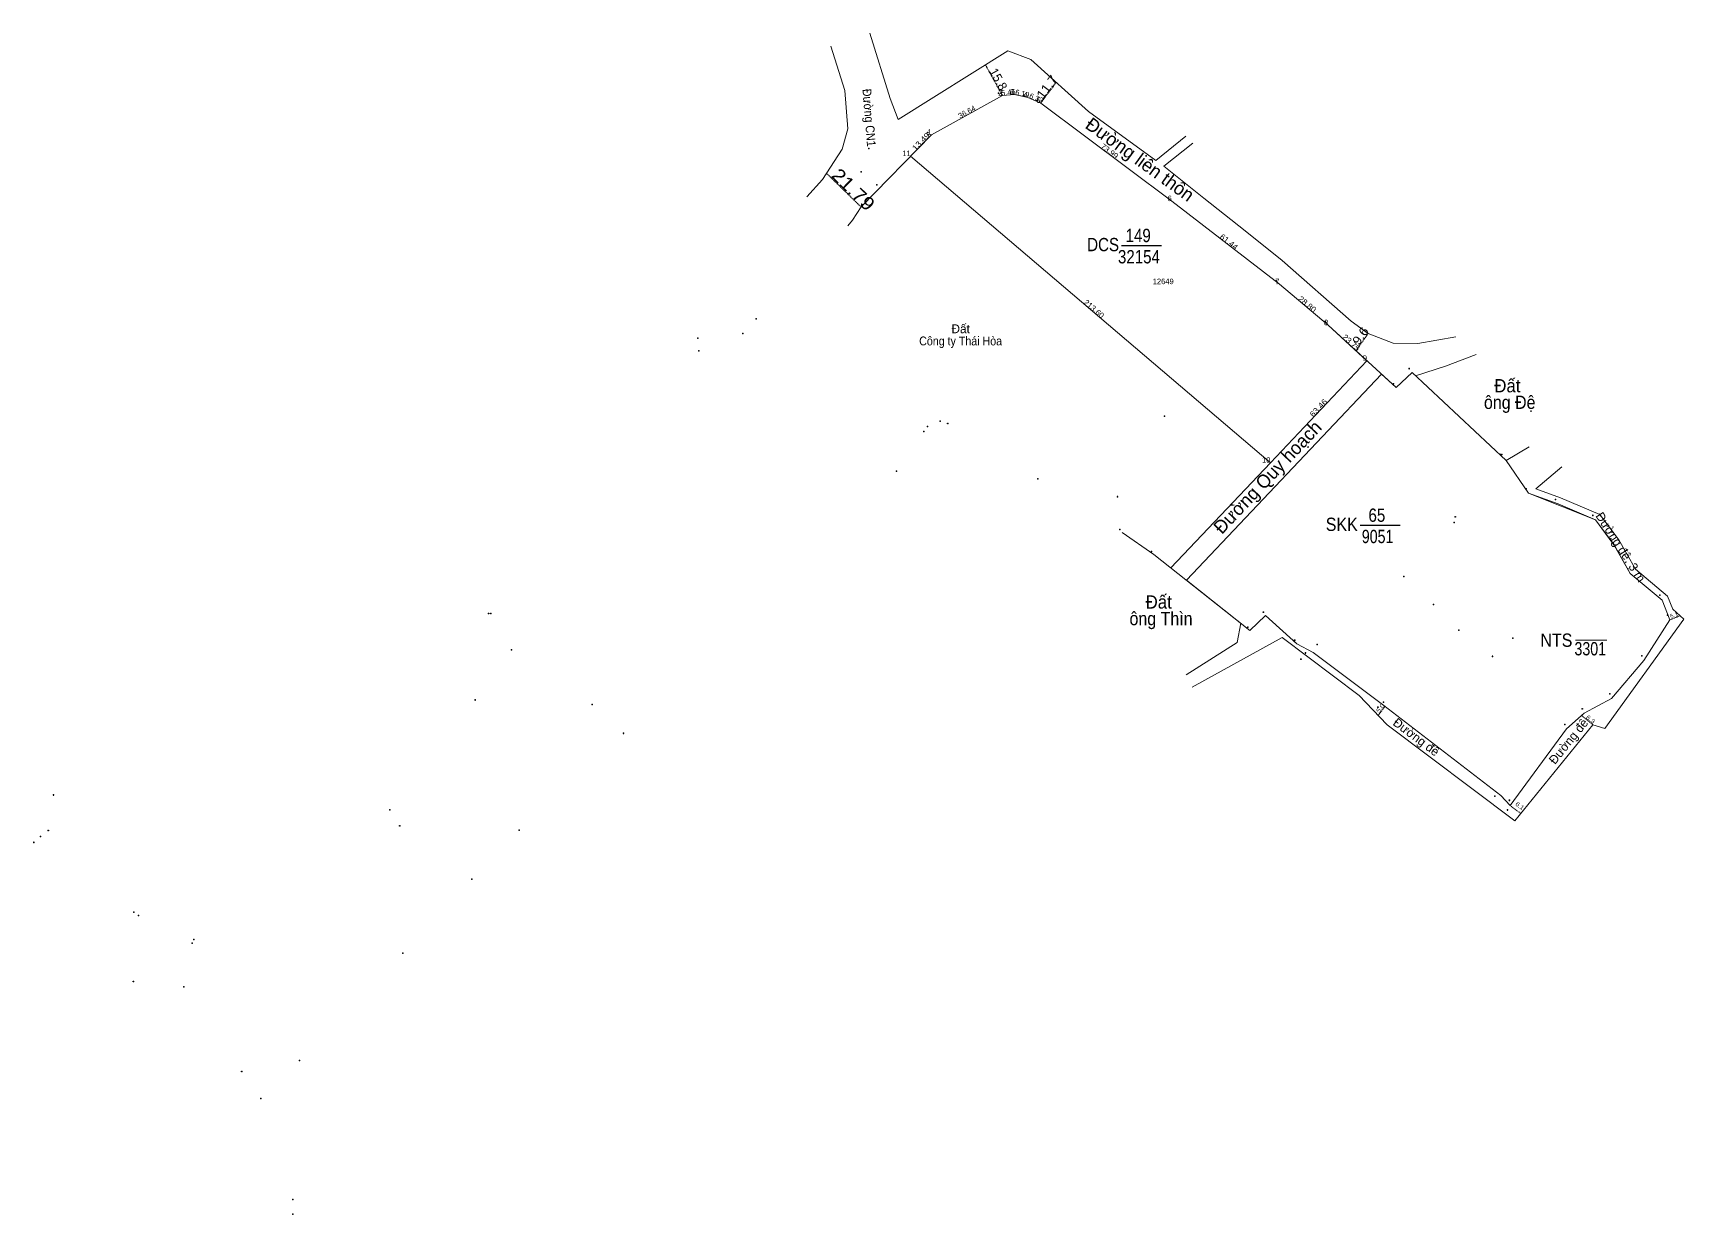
# Model space of a CAD drawing. Header units: metres. Extents: x 548452 to 551009, y 1840956 to 1844548.
# Drawn here: x 548452 to 549198, y 1844014 to 1844548 of the extents above; entities that cross this region are included whole.
import ezdxf
from ezdxf.enums import TextEntityAlignment as Align

# ---------------------------------------------------------------- set-up
doc = ezdxf.new("R2010")
doc.units = ezdxf.units.M
doc.header["$LTSCALE"] = 0.16
doc.header["$PDMODE"] = 32
doc.header["$PDSIZE"] = 0.08
doc.linetypes.add('MEDIUM_DASHED', pattern=[4.5, 3, -1.5])
for name, color, linetype, lineweight in [('1', 7, 'Continuous', 13), ('11', 7, 'Continuous', 13), ('20', 7, 'Continuous', 25), ('32', 7, 'Continuous', 13), ('63', 7, 'Continuous', 13)]:
    doc.layers.add(name, color=color, linetype=linetype, lineweight=lineweight)

msp = doc.modelspace()

# ---------------------------------------------------------------- linework, layer by layer
at = {"layer": '1'}
msp.add_lwpolyline([(548858.18, 1844501.71), (548890.25, 1844519.43), (548895.69, 1844519.86), (548901.73, 1844518.49), (548907.58, 1844516.06), (548966.81, 1844471.72), (549015.42, 1844434.14), (549037.48, 1844415.63), (549055.01, 1844399.6), (549011.36, 1844353.53), (548848.76, 1844492.05)], close=True, dxfattribs=at)
at = {"layer": '11'}
for p, q in [((548888.8, 1844520.56), (548888.18, 1844520.56)), ((548888.49, 1844520.87), (548888.49, 1844520.25)), ((548894.22, 1844520.99), (548893.6, 1844520.99)), ((548893.91, 1844521.3), (548893.91, 1844520.68)), ((548900.27, 1844519.65), (548899.65, 1844519.65)), ((548899.96, 1844519.96), (548899.96, 1844519.34)), ((548906.1, 1844517.24), (548905.48, 1844517.24)), ((548905.79, 1844517.55), (548905.79, 1844516.93)), ((548856.8, 1844502.72), (548856.18, 1844502.72)), ((548856.49, 1844503.04), (548856.49, 1844502.41)), ((548830.26, 1844495.53), (548829.63, 1844495.53)), ((548829.94, 1844495.84), (548829.94, 1844495.21)), ((548826.75, 1844484.9), (548826.13, 1844484.9)), ((548826.44, 1844485.21), (548826.44, 1844484.59)), ((548833.85, 1844479.03), (548833.22, 1844479.03)), ((548833.53, 1844479.34), (548833.53, 1844478.71)), ((548965.54, 1844473.11), (548964.92, 1844473.11)), ((548965.23, 1844473.42), (548965.23, 1844472.8)), ((549014.25, 1844435.7), (549013.62, 1844435.7)), ((549013.94, 1844436.01), (549013.94, 1844435.39)), ((548779.02, 1844418.91), (548779.02, 1844418.28)), ((548773.31, 1844411.85), (548772.69, 1844411.85)), ((548773, 1844412.16), (548773, 1844411.54)), ((548779.33, 1844418.59), (548778.71, 1844418.59)), ((549036.39, 1844417.26), (549035.77, 1844417.26)), ((549036.08, 1844417.58), (549036.08, 1844416.95)), ((548752.96, 1844409.78), (548752.33, 1844409.78)), ((548752.64, 1844410.09), (548752.64, 1844409.46)), ((548753.4, 1844404.05), (548752.78, 1844404.05)), ((548753.09, 1844404.37), (548753.09, 1844403.74)), ((549067.28, 1844389.17), (549066.65, 1844389.17)), ((549066.97, 1844389.48), (549066.97, 1844388.86)), ((549074.38, 1844396.03), (549073.76, 1844396.03)), ((549074.07, 1844396.34), (549074.07, 1844395.72)), ((548963.82, 1844374.54), (548963.2, 1844374.54)), ((548963.51, 1844374.85), (548963.51, 1844374.23)), ((548855.08, 1844367.64), (548854.45, 1844367.64)), ((548854.77, 1844367.96), (548854.77, 1844367.33)), ((548856.78, 1844369.91), (548856.16, 1844369.91)), ((548856.47, 1844370.22), (548856.47, 1844369.6)), ((548862.47, 1844372.28), (548861.85, 1844372.28)), ((548862.16, 1844372.59), (548862.16, 1844371.97)), ((548865.84, 1844371.25), (548865.22, 1844371.25)), ((548865.53, 1844371.56), (548865.53, 1844370.93)), ((549115.73, 1844357.17), (549115.11, 1844357.17)), ((549115.42, 1844357.48), (549115.42, 1844356.85)), ((549116.2, 1844357.23), (549115.57, 1844357.23)), ((549115.89, 1844357.54), (549115.89, 1844356.92)), ((548842.75, 1844349.7), (548842.12, 1844349.7)), ((548842.44, 1844350.01), (548842.44, 1844349.39)), ((548906.6, 1844346.2), (548905.97, 1844346.2)), ((548906.29, 1844346.51), (548906.29, 1844345.89)), ((548942.58, 1844338.18), (548941.96, 1844338.18)), ((548942.27, 1844338.49), (548942.27, 1844337.87)), ((549127.21, 1844341.73), (549126.58, 1844341.73)), ((549126.9, 1844342.05), (549126.9, 1844341.42)), ((549140.55, 1844336.93), (549139.93, 1844336.93)), ((549140.24, 1844337.24), (549140.24, 1844336.62)), ((549094.95, 1844329.42), (549094.95, 1844328.79)), ((549157.46, 1844329.75), (549156.84, 1844329.75)), ((549157.15, 1844330.07), (549157.15, 1844329.44)), ((548943.68, 1844323.29), (548943.06, 1844323.29)), ((548943.37, 1844323.6), (548943.37, 1844322.98)), ((549094.7, 1844326.55), (549094.07, 1844326.55)), ((549094.38, 1844326.86), (549094.38, 1844326.24)), ((549095.27, 1844329.1), (549094.64, 1844329.1)), ((549165.58, 1844319.16), (549164.95, 1844319.16)), ((549165.26, 1844319.47), (549165.26, 1844318.84)), ((548957.98, 1844313.44), (548957.35, 1844313.44)), ((548957.67, 1844313.76), (548957.67, 1844313.13)), ((549071.97, 1844302.17), (549071.35, 1844302.17)), ((549071.66, 1844302.48), (549071.66, 1844301.86)), ((549173.28, 1844305.57), (549172.66, 1844305.57)), ((549172.97, 1844305.88), (549172.97, 1844305.25)), ((549187.74, 1844293.65), (549187.11, 1844293.65)), ((549187.42, 1844293.96), (549187.42, 1844293.34)), ((548658.4, 1844285.41), (548657.77, 1844285.41)), ((548658.08, 1844285.72), (548658.08, 1844285.09)), ((548659.43, 1844285.42), (548658.81, 1844285.42)), ((548659.12, 1844285.73), (548659.12, 1844285.1)), ((549008.5, 1844286.06), (549007.88, 1844286.06)), ((549008.19, 1844286.37), (549008.19, 1844285.75)), ((549085.38, 1844289.45), (549084.75, 1844289.45)), ((549085.07, 1844289.77), (549085.07, 1844289.14)), ((549191.21, 1844284.65), (549190.58, 1844284.65)), ((549190.89, 1844284.96), (549190.89, 1844284.34)), ((549001.53, 1844279.24), (549000.9, 1844279.24)), ((549001.21, 1844279.55), (549001.21, 1844278.92)), ((549096.82, 1844277.88), (549096.2, 1844277.88)), ((549096.51, 1844278.2), (549096.51, 1844277.57)), ((549022.65, 1844273.28), (549022.02, 1844273.28)), ((549022.75, 1844273.27), (549022.13, 1844273.27)), ((549022.34, 1844273.6), (549022.34, 1844272.97)), ((549022.44, 1844273.58), (549022.44, 1844272.96)), ((549032.78, 1844271.37), (549032.16, 1844271.37)), ((549032.47, 1844271.68), (549032.47, 1844271.05)), ((549121.2, 1844274.27), (549120.58, 1844274.27)), ((549120.89, 1844274.58), (549120.89, 1844273.95)), ((548668.7, 1844268.96), (548668.07, 1844268.96)), ((548668.39, 1844269.27), (548668.39, 1844268.65)), ((549025.51, 1844264.77), (549024.88, 1844264.77)), ((549025.2, 1844265.08), (549025.2, 1844264.46)), ((549027.52, 1844267.55), (549026.9, 1844267.55)), ((549027.21, 1844267.86), (549027.21, 1844267.23)), ((549112.12, 1844266.04), (549111.5, 1844266.04)), ((549111.81, 1844266.36), (549111.81, 1844265.73)), ((549179.55, 1844266.32), (549178.92, 1844266.32)), ((549179.23, 1844266.63), (549179.23, 1844266.01)), ((549165.08, 1844249.03), (549164.46, 1844249.03)), ((549164.77, 1844249.35), (549164.77, 1844248.72)), ((548652.34, 1844246.31), (548651.71, 1844246.31)), ((548652.03, 1844246.62), (548652.03, 1844246)), ((548705.21, 1844244.31), (548704.58, 1844244.31)), ((548704.89, 1844244.62), (548704.89, 1844243.99)), ((549060.31, 1844243.08), (549059.68, 1844243.08)), ((549059.99, 1844243.4), (549059.99, 1844242.77)), ((549062.81, 1844245.28), (549062.19, 1844245.28)), ((549062.5, 1844245.59), (549062.5, 1844244.97)), ((549152.66, 1844242.33), (549152.03, 1844242.33)), ((549152.34, 1844242.64), (549152.34, 1844242.02)), ((549144.76, 1844235.25), (549144.14, 1844235.25)), ((549144.45, 1844235.56), (549144.45, 1844234.93)), ((548719.38, 1844231.25), (548718.75, 1844231.25)), ((548719.06, 1844231.56), (548719.06, 1844230.94)), ((548461.8, 1844203.39), (548461.18, 1844203.39)), ((548461.49, 1844203.7), (548461.49, 1844203.08)), ((549113.14, 1844202.91), (549112.52, 1844202.91)), ((549112.83, 1844203.23), (549112.83, 1844202.6)), ((548613.79, 1844196.73), (548613.16, 1844196.73)), ((548613.48, 1844197.04), (548613.48, 1844196.42)), ((549118.89, 1844196.61), (549118.26, 1844196.61)), ((549118.57, 1844196.92), (549118.57, 1844196.3)), ((549119.67, 1844200.98), (549119.04, 1844200.98)), ((549119.36, 1844201.29), (549119.36, 1844200.67)), ((548459.1, 1844187.61), (548459.1, 1844186.99)), ((548618.19, 1844189.46), (548617.57, 1844189.46)), ((548617.88, 1844189.78), (548617.88, 1844189.15)), ((548671.86, 1844187.81), (548671.86, 1844187.19)), ((548452.8, 1844181.98), (548452.18, 1844181.98)), ((548452.49, 1844182.3), (548452.49, 1844181.67)), ((548455.89, 1844184.68), (548455.27, 1844184.68)), ((548455.58, 1844185), (548455.58, 1844184.37)), ((548459.41, 1844187.3), (548458.78, 1844187.3)), ((548672.18, 1844187.5), (548671.55, 1844187.5)), ((548650.82, 1844165.3), (548650.2, 1844165.3)), ((548650.51, 1844165.62), (548650.51, 1844164.99)), ((548498.05, 1844150.47), (548497.42, 1844150.47)), ((548497.74, 1844150.78), (548497.74, 1844150.16)), ((548500.17, 1844148.94), (548499.55, 1844148.94)), ((548499.86, 1844149.25), (548499.86, 1844148.62)), ((548524.38, 1844136.5), (548523.75, 1844136.5)), ((548524.07, 1844136.81), (548524.07, 1844136.18)), ((548525.18, 1844138.1), (548524.56, 1844138.1)), ((548524.87, 1844138.41), (548524.87, 1844137.79)), ((548619.6, 1844131.98), (548618.97, 1844131.98)), ((548619.28, 1844132.29), (548619.28, 1844131.67)), ((548497.84, 1844119.08), (548497.21, 1844119.08)), ((548497.84, 1844119.07), (548497.21, 1844119.07)), ((548497.53, 1844119.39), (548497.53, 1844118.76)), ((548497.53, 1844119.39), (548497.53, 1844118.77)), ((548520.64, 1844116.65), (548520.02, 1844116.65)), ((548520.33, 1844116.97), (548520.33, 1844116.34)), ((548572.87, 1844083.4), (548572.24, 1844083.4)), ((548572.55, 1844083.71), (548572.55, 1844083.09)), ((548546.79, 1844078.47), (548546.17, 1844078.47)), ((548546.48, 1844078.78), (548546.48, 1844078.16)), ((548555.44, 1844066.31), (548554.82, 1844066.31)), ((548555.13, 1844066.62), (548555.13, 1844065.99)), ((548569.89, 1844020.59), (548569.26, 1844020.59)), ((548569.57, 1844020.9), (548569.57, 1844020.27)), ((548569.96, 1844013.93), (548569.34, 1844013.93)), ((548569.65, 1844014.24), (548569.65, 1844013.62))]:
    msp.add_line(p, q, dxfattribs=at)
at = {"layer": '20', "lineweight": 13}
for p, q in [((549011.36, 1844353.53), (548848.76, 1844492.05)), ((549055.01, 1844399.6), (549011.36, 1844353.53)), ((549061.65, 1844393.52), (548973.45, 1844300.43)), ((549011.36, 1844353.53), (548966.37, 1844306.04)), ((548996.33, 1844272.26), (548973.29, 1844257.7)), ((549016.69, 1844274.54), (548976.09, 1844252.1)), ((549149.2, 1844273.34), (549163.38, 1844273.34)), ((549149.2, 1844273.34), (549163.38, 1844273.34))]:
    msp.add_line(p, q, dxfattribs=at)
at = {"layer": '20'}
for p, q in [((548944.03, 1844451.63), (548962.21, 1844451.63)), ((548944.03, 1844451.63), (548962.21, 1844451.63)), ((548944.03, 1844451.63), (548962.21, 1844451.63)), ((548944.03, 1844451.63), (548962.21, 1844451.63)), ((548944.03, 1844451.63), (548962.21, 1844451.63)), ((548944.03, 1844451.63), (548962.21, 1844451.63)), ((548944.03, 1844451.63), (548962.21, 1844451.63)), ((548944.03, 1844451.63), (548962.21, 1844451.63)), ((548944.03, 1844451.63), (548962.21, 1844451.63)), ((548944.03, 1844451.63), (548962.21, 1844451.63)), ((548944.03, 1844451.63), (548962.21, 1844451.63)), ((548944.03, 1844451.63), (548962.21, 1844451.63)), ((549051.9, 1844325.24), (549070.08, 1844325.24)), ((549051.9, 1844325.24), (549070.08, 1844325.24))]:
    msp.add_line(p, q, dxfattribs=at)
at = {"layer": '20', "lineweight": 13}
msp.add_lwpolyline([(549121.88, 1844191.69), (549157.12, 1844235.14), (549162.55, 1844233.44), (549198.28, 1844282.9), (549193.18, 1844287.36)], dxfattribs=at)
at = {"layer": '32'}
for p, q in [((548839.58, 1844518.12), (548830.33, 1844547.68)), ((548843.23, 1844508.66), (548892.74, 1844539.64)), ((548892.74, 1844539.64), (548903.09, 1844535.78)), ((548903.09, 1844535.78), (548929.18, 1844512.21)), ((548843.23, 1844508.66), (548839.58, 1844518.12)), ((549076.99, 1844392.76), (549090.49, 1844397.18)), ((549090.49, 1844397.18), (549104.36, 1844402.38)), ((549128.29, 1844360.76), (549117.99, 1844354.48)), ((549131.38, 1844341.78), (549143.09, 1844351.63)), ((548996.33, 1844272.26), (548998.04, 1844280.97)), ((549016.69, 1844274.54), (549051.53, 1844248.34)), ((549051.4, 1844248.47), (549064.2, 1844235.05)), ((549121.88, 1844191.69), (549064.2, 1844235.05)), ((549119.67, 1844198.63), (549145.24, 1844233.25))]:
    msp.add_line(p, q, dxfattribs=at)
at = {"layer": '32', "linetype": 'MEDIUM_DASHED'}
for p, q in [((548882.59, 1844533.29), (548890.25, 1844519.43)), ((548914.58, 1844525.4), (548907.58, 1844516.06)), ((548810.78, 1844484.3), (548826.38, 1844469.09)), ((549050.04, 1844404.13), (549055.57, 1844411.96)), ((549196.63, 1844284.34), (549191.84, 1844282.5)), ((549060.07, 1844239.38), (549063.12, 1844243.37)), ((549152.21, 1844239.12), (549157.12, 1844235.14)), ((549124.57, 1844195.01), (549119.67, 1844198.63))]:
    msp.add_line(p, q, dxfattribs=at)
at = {"layer": '32'}
for points in [[(548812.77, 1844541.77), (548819.03, 1844521.65), (548820.44, 1844504.46), (548817.89, 1844495.26), (548809, 1844481.56), (548801.89, 1844473.71)], [(548826.38, 1844469.09), (548858.18, 1844501.71), (548890.25, 1844519.43), (548895.69, 1844519.86), (548901.73, 1844518.49), (548907.58, 1844516.06), (548966.81, 1844471.72)], [(548929.18, 1844512.21), (548959.67, 1844490.15), (548973.11, 1844501.04)], [(548929.18, 1844512.21), (548959.67, 1844490.15), (548973.11, 1844501.04)], [(549000, 1844458.27), (548981.35, 1844473.11), (548963.26, 1844487.46), (548976.38, 1844497.97)], [(548966.81, 1844471.72), (549015.42, 1844434.14), (549037.48, 1844415.63), (549068.28, 1844387.45), (549075.39, 1844394.25), (549117.99, 1844354.48)], [(548820.35, 1844460.62), (548822.56, 1844463.08), (548826.37, 1844469.08)], [(549000, 1844458.27), (549016.75, 1844444.93), (549047.81, 1844417.44), (549055.57, 1844411.96), (549066.8, 1844407.57), (549078.07, 1844407.32)], [(549000, 1844458.27), (549016.75, 1844444.93), (549047.81, 1844417.44), (549055.57, 1844411.96), (549066.8, 1844407.57), (549078.07, 1844407.32), (549095.16, 1844410.48)], [(549128.05, 1844339.8), (549141.37, 1844334.94), (549158.27, 1844327.7), (549166.32, 1844317.06), (549173.96, 1844303.47), (549188.38, 1844291.49), (549191.84, 1844282.5), (549180.14, 1844264.19), (549165.59, 1844246.96), (549153.13, 1844240.29), (549145.24, 1844233.25)], [(549131.38, 1844341.78), (549142.48, 1844337.73), (549160.18, 1844330.14), (549168.84, 1844318.71), (549176.3, 1844305.42), (549190.9, 1844293.29), (549193.18, 1844287.37)], [(549002.13, 1844277.73), (548958.71, 1844312.1), (548944.45, 1844322.01)], [(549002.13, 1844277.73), (549009.15, 1844284.52), (549023.34, 1844271.69)], [(549030.77, 1844267.71), (549062.59, 1844243.77), (549115.53, 1844203.23), (549119.67, 1844198.63)]]:
    msp.add_lwpolyline(points, dxfattribs=at)
msp.add_point((549063.12, 1844243.37), dxfattribs=at)
at = {"layer": '63'}
for p, q in [((549117.99, 1844354.48), (549128.05, 1844339.8)), ((549023.34, 1844271.69), (549030.77, 1844267.71))]:
    msp.add_line(p, q, dxfattribs=at)
msp.add_lwpolyline([(549061.65, 1844393.52), (549068.28, 1844387.45), (549075.39, 1844394.25), (549117.99, 1844354.48), (549128.05, 1844339.8), (549158.27, 1844327.7), (549167.28, 1844315.39), (549173.96, 1844303.47), (549188.38, 1844291.49), (549191.84, 1844282.5), (549180.14, 1844264.19), (549165.59, 1844246.96), (549153.13, 1844240.29), (549145.24, 1844233.25), (549119.67, 1844198.63), (549115.53, 1844203.23), (549062.59, 1844243.77), (549030.77, 1844267.71), (549023.34, 1844271.69), (549009.15, 1844284.52), (549002.13, 1844277.73), (548973.45, 1844300.43)], close=True, dxfattribs=at)

# ---------------------------------------------------------------- texts
at = {"layer": '1', "width": 0.85}
msp.add_text('12649', height=2.5, dxfattribs=at).set_placement((548962.93, 1844434.2), align=Align.CENTER)
at = {"layer": '20'}
for s, width, p in [('149', 0.85, (548951.63, 1844453.21)), ('149', 0.85, (548951.63, 1844453.21)), ('149', 0.85, (548951.63, 1844453.21)), ('149', 0.85, (548951.63, 1844453.21)), ('32154', 0.85, (548951.96, 1844443.59)), ('65', 0.85, (549059.5, 1844326.82)), ('65', 0.85, (549059.5, 1844326.82)), ('9051', 0.8, (549059.825, 1844317.2)), ('NTS', 0.9, (549140.625, 1844270.34)), ('NTS', 0.9, (549140.625, 1844270.34)), ('3301', 0.8, (549155.92, 1844266.47))]:
    msp.add_text(s, height=6, dxfattribs=dict(at, width=width)).set_placement(p, align=Align.CENTER)
for s, width, p in [('DCS', 0.85, (548942.97, 1844449.09)), ('SKK', 0.9, (549050.84, 1844322.7)), ('SKK', 0.9, (549050.84, 1844322.7))]:
    msp.add_text(s, height=6, dxfattribs=dict(at, width=width)).set_placement(p, align=Align.RIGHT)
msp.add_text('Đường Quy hoạch', height=6, rotation=46.544, dxfattribs=at).set_placement((549035.0963, 1844369.0532), align=Align.RIGHT)
at = {"layer": '32'}
for s, height, rotation, p in [('15.8', 4, 298.928, (548886.6919, 1844525.8574)), ('Đường liên thôn', 6, 324.114, (548950.6615, 1844488.1077)), ('Đường đê, 3 m', 4, 302.916, (549167.9825, 1844314.3018)), ('5.1', 2, 21.013, (549194.1864, 1844283.6909)), ('Đường đê', 4, 323.067, (549076.1032, 1844227.9789)), ('Đường đê', 4, 50.956, (549147.6315, 1844226.3652))]:
    msp.add_text(s, height=height, rotation=rotation, dxfattribs=at).set_placement(p, align=Align.CENTER)
for s, height, rotation, width, p in [('11.7', 4, 53.15, 1.1, (548912.0066, 1844522.1255)), ('21.79', 6, 315.725, 1.15, (548820.7757, 1844474.8419)), ('9.6', 4, 54.768, 1.1, (549053.7029, 1844409.6662)), ('5.0', 2, 52.605, 1.15, (549061.8415, 1844242.0527)), ('6.3', 2, 320.972, 1.15, (549155.4253, 1844236.8104)), ('6.1', 2, 323.544, 1.1, (549123.4908, 1844197.677))]:
    msp.add_text(s, height=height, rotation=rotation, dxfattribs=dict(at, width=width)).set_placement(p, align=Align.CENTER)
for s, width, p in [('Đất ', 0.95, (549119.525, 1844385.32)), ('ông Đệ', 0.9, (549119.525, 1844377.82)), ('Đất ', 0.95, (548961.955, 1844287.6)), ('ông Thìn', 0.9, (548961.955, 1844280.1))]:
    msp.add_text(s, height=6, dxfattribs=dict(at, width=width)).set_placement(p, align=Align.CENTER)
at = {"layer": '63'}
for s, height, rotation, width, p in [('Đường CN1', 4, 274.689, 0.9, (548828.0609, 1844509.2635)), ('5.46', 2.5, 4.519, 0.9, (548893.0665, 1844519.649)), ('6.19', 2.5, 347.22, 0.95, (548898.9835, 1844519.1187)), ('13.49', 2.5, 45.721, 1.15, (548854.3214, 1844497.7573)), ('73.99', 2.5, 323.181, 1.05, (548937.9459, 1844493.3281)), ('61.44', 2.5, 322.293, 1.1, (548991.8855, 1844452.3395)), ('213.60', 2.5, 319.572, 1.05, (548930.8644, 1844422.1068)), ('28.80', 2.5, 320.001, 1.1, (549027.2565, 1844424.2006)), ('23.75', 2.5, 317.559, 1.1, (549047.0865, 1844406.8519)), ('63.46', 2.5, 46.545, 1.15, (549034.0069, 1844377.4203))]:
    msp.add_text(s, height=height, rotation=rotation, dxfattribs=dict(at, width=width)).set_placement(p, align=Align.CENTER)
for s, width, p in [(' 2', 0.85, (548890.25, 1844519.43)), (' 3', 0.8, (548895.69, 1844519.86)), (' 4', 0.85, (548901.73, 1844518.49)), (' 5', 0.8, (548907.58, 1844516.06)), (' 1', 0.75, (548858.18, 1844501.71)), (' 11', 0.8, (548848.76, 1844492.05)), (' 6', 0.85, (548966.81, 1844471.72)), (' 7', 0.8, (549015.42, 1844434.14)), (' 8', 0.8, (549037.48, 1844415.63)), (' 9', 0.85, (549055.01, 1844399.6)), (' 10', 0.85, (549011.36, 1844353.53))]:
    msp.add_text(s, height=2.5, dxfattribs=dict(at, width=width)).set_placement(p, align=Align.RIGHT)
for s, rotation, p in [('6.33', 337.443, (548905.1355, 1844517.0774)), ('36.64', 28.922, (548874.8255, 1844510.9016))]:
    msp.add_text(s, height=2.5, rotation=rotation, dxfattribs=at).set_placement(p, align=Align.CENTER)
msp.add_text('Đất', height=4, dxfattribs=at).set_placement((548871.39, 1844412.04), align=Align.CENTER)
at = {"layer": '63', "width": 0.9}
msp.add_text('Công ty Thái Hòa', height=4, dxfattribs=at).set_placement((548871.385, 1844406.54), align=Align.CENTER)

doc.saveas('drawing.dxf')
